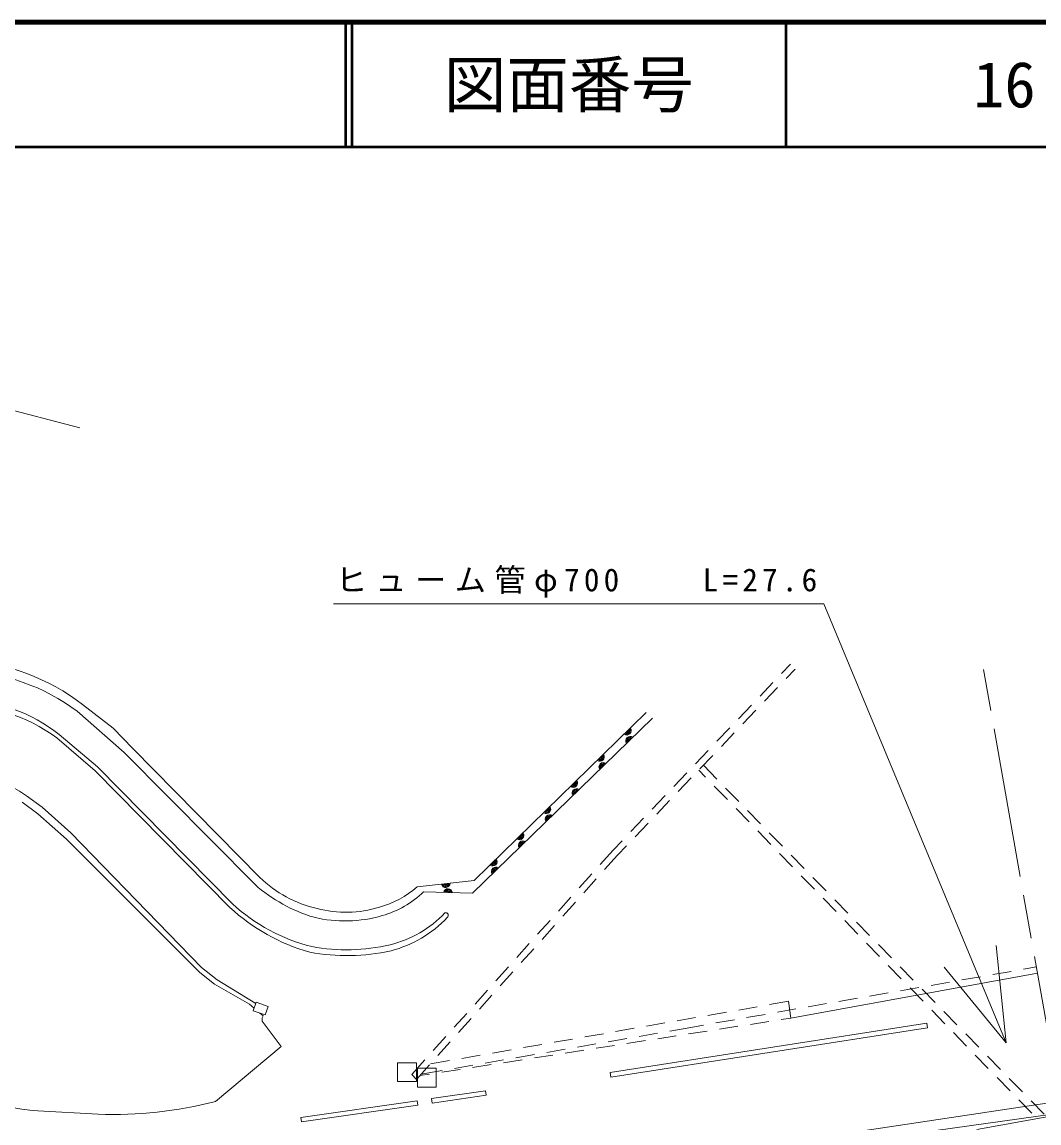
# Model space of a CAD drawing. Units: millimetres, scale not verified. Extents: x 40000 to 680000, y 20000 to 380000.
# Drawn here: x 482838 to 564263, y 291874 to 380000 of the extents above; entities that cross this region are included whole.
import ezdxf
from ezdxf.enums import TextEntityAlignment as Align

# ---------------------------------------------------------------- set-up
doc = ezdxf.new("R2010")
doc.units = ezdxf.units.MM
doc.header["$LTSCALE"] = 1000
doc.linetypes.add('CHAIN', pattern=[18.5, 12, -1.5, 3.5, -1.5])
for name, color, linetype, lineweight in [('M-BGD', 7, 'Continuous', 13), ('M-BMK', 2, 'CHAIN', 13), ('M-BMK-ROW', 30, 'Continuous', 13), ('M-BMK-SRVR', 3, 'Continuous', 13), ('M-STR-HTXT', 7, 'Continuous', 13), ('M-STR-STRD', 7, 'Continuous', 13), ('M-TTL', 2, 'Continuous', 140), ('M-TTL-LINE', 7, 'Continuous', 50)]:
    doc.layers.add(name, color=color, linetype=linetype, lineweight=lineweight)
doc.layers.add('M-TTL-TXT', color=7, linetype='Continuous')
doc.styles.add('ＭＳ ゴシック', font='')
doc.styles.get('ＭＳ ゴシック').set_extended_font_data('MS Gothic')

msp = doc.modelspace()

# ---------------------------------------------------------------- linework, layer by layer
at = {"layer": 'M-BGD'}
for p, q in [((544370, 328597), (543656, 327850)), ((544739, 328199), (544016, 327442)), ((542966, 327127), (541930, 326042)), ((543325, 326719), (542288, 325634)), ((487686, 325375), (490124, 323465)), ((541239, 325319), (540203, 324234)), ((487264, 324837), (491004, 321536)), ((519052, 311287), (532803, 324718)), ((541598, 324911), (540561, 323827)), ((490124, 323465), (491715, 321856)), ((533327, 324282), (518912, 310263)), ((539513, 323510), (538477, 322426)), ((539870, 323104), (538834, 322019)), ((491715, 321856), (501869, 311533)), ((537786, 321702), (536751, 320617)), ((491004, 321536), (501493, 310951)), ((538143, 321296), (537107, 320212)), ((537020, 320120), (537569, 319554)), ((537389, 320507), (538476, 319395)), ((536060, 319894), (535024, 318809)), ((536416, 319489), (535380, 318404)), ((538266, 318837), (539311, 317761)), ((539175, 318679), (540223, 317606)), ((482838, 317557), (484108, 316625)), ((483185, 318073), (484455, 317141)), ((534334, 318086), (533298, 317001)), ((534689, 317681), (533653, 316597)), ((484108, 316625), (486394, 314593)), ((484455, 317141), (486741, 315109)), ((540007, 317043), (541052, 315967)), ((540922, 316891), (541970, 315818)), ((532607, 316278), (531571, 315193)), ((532962, 315874), (531926, 314789)), ((486741, 315109), (497207, 304313)), ((541749, 315249), (542793, 314173)), ((542669, 315103), (543717, 314030)), ((486394, 314593), (497062, 303925)), ((530881, 314470), (530167, 313723)), ((531235, 314066), (530512, 313309)), ((530167, 313723), (529124, 312560)), ((530512, 313309), (529478, 312156)), ((543490, 313455), (544535, 312379)), ((544416, 313315), (545465, 312242)), ((514476, 310765), (519052, 311287)), ((528456, 311815), (527455, 310699)), ((528811, 311412), (527809, 310295)), ((545231, 311662), (546276, 310585)), ((546163, 311527), (547212, 310454)), ((518912, 310263), (514990, 310388)), ((526787, 309954), (525786, 308838)), ((527142, 309550), (526141, 308433)), ((546973, 309868), (548017, 308791)), ((547911, 309738), (548959, 308665)), ((525118, 308093), (524116, 306977)), ((525473, 307688), (524472, 306571)), ((548714, 308074), (549759, 306998)), ((549658, 307950), (550706, 306877)), ((523449, 306232), (522447, 305116)), ((523805, 305827), (522804, 304710)), ((550455, 306280), (551500, 305204)), ((551405, 306162), (552453, 305089)), ((497207, 304313), (498466, 303344)), ((521779, 304371), (520778, 303255)), ((552197, 304486), (553241, 303410)), ((553152, 304374), (554200, 303301)), ((563020, 304184), (564051, 304364)), ((497062, 303925), (498247, 302994)), ((498466, 303344), (501557, 301435)), ((522136, 303965), (521135, 302848)), ((544386, 300268), (564140, 303866)), ((558094, 303322), (559572, 303581)), ((560557, 303753), (562035, 304011)), ((498247, 302994), (501041, 301385)), ((520110, 302510), (519108, 301394)), ((550706, 302031), (552184, 302289)), ((553169, 302461), (554647, 302720)), ((553938, 302693), (554983, 301616)), ((554899, 302586), (555947, 301513)), ((555632, 302892), (557109, 303150)), ((501354, 300862), (501594, 301540)), ((501594, 301540), (502553, 301201)), ((520467, 302104), (519466, 300987)), ((542682, 301347), (544215, 301615)), ((544215, 301615), (544386, 300268)), ((545781, 301170), (547259, 301428)), ((548244, 301600), (549721, 301859)), ((501041, 301385), (501424, 301061)), ((502313, 300522), (501354, 300862)), ((501881, 300675), (502142, 300454)), ((502553, 301201), (502313, 300522)), ((518441, 300649), (517439, 299533)), ((537757, 300486), (539235, 300744)), ((540220, 300916), (541697, 301175)), ((540856, 300309), (542333, 300567)), ((543318, 300739), (544796, 300998)), ((555679, 300899), (556724, 299822)), ((556646, 300797), (557694, 299724)), ((502142, 300454), (502057, 300285)), ((502057, 300285), (502057, 300031)), ((502057, 300031), (503581, 297999)), ((518799, 300242), (517798, 299125)), ((532832, 299625), (534309, 299884)), ((535294, 300056), (536772, 300314)), ((536376, 299526), (537408, 299706)), ((538393, 299878), (539871, 300137)), ((542634, 299996), (541152, 299766)), ((544386, 300268), (543623, 300149)), ((516771, 298788), (515770, 297672)), ((527906, 298765), (529384, 299023)), ((530369, 299195), (531846, 299453)), ((532238, 298807), (533716, 299064)), ((535223, 298847), (533741, 298617)), ((534701, 299235), (536376, 299526)), ((537693, 299230), (536211, 299000)), ((540164, 299613), (538682, 299383)), ((557421, 299105), (558465, 298029)), ((558393, 299009), (559441, 297936)), ((503581, 297999), (498332, 293596)), ((517130, 298380), (516129, 297263)), ((522981, 297904), (524458, 298162)), ((525443, 298334), (526921, 298593)), ((527312, 297952), (528790, 298208)), ((530282, 298081), (528800, 297851)), ((529775, 298380), (531253, 298636)), ((532753, 298464), (531270, 298234)), ((518055, 297043), (519533, 297302)), ((520518, 297474), (521996, 297732)), ((522385, 297097), (523863, 297353)), ((525341, 297315), (523859, 297085)), ((524849, 297524), (526326, 297781)), ((527812, 297698), (526329, 297468)), ((559162, 297311), (560207, 296235)), ((560140, 297221), (561188, 296148)), ((515102, 296927), (514059, 295764)), ((515461, 296519), (514428, 295366)), ((515537, 296603), (517070, 296871)), ((517930, 296166), (516447, 295936)), ((517459, 296241), (518937, 296498)), ((520400, 296549), (518918, 296319)), ((519922, 296669), (521400, 296926)), ((522871, 296932), (521388, 296702)), ((514059, 295764), (514428, 295366)), ((515459, 295783), (514696, 295665)), ((514799, 295779), (516474, 296070)), ((560903, 295517), (561948, 294441)), ((561887, 295433), (562936, 294360)), ((562645, 293723), (563689, 292647)), ((563634, 293645), (564683, 292572)), ((488934, 292580), (484108, 292834))]:
    msp.add_line(p, q, dxfattribs=at)
for centre, radius, start, end in [((477076, 311481), 17483, 52.6333, 86.19323), ((477433, 311586), 16500, 53.42937, 87.68131), ((531255, 323281), 354, 233.12203, 35.52721), ((531255, 323281), 283, 235.34607, 33.30317), ((531255, 323281), 212, 239.0924, 29.55685), ((531534, 322463), 354, 52.99935, 215.40453), ((531255, 323281), 142, 246.80413, 21.84512), ((531255, 323281), 100, 257.12179, 11.52745), ((531255, 323281), 100, 257.12179, 11.52745), ((531534, 322463), 283, 55.22339, 213.18049), ((531534, 322463), 212, 58.96971, 209.43416), ((531534, 322463), 142, 66.68144, 201.72243), ((531534, 322463), 100, 76.9991, 191.40477), ((531534, 322463), 100, 76.9991, 191.40477), ((529109, 321185), 354, 233.12203, 35.52721), ((529109, 321185), 283, 235.34607, 33.30317), ((529109, 321185), 212, 239.0924, 29.55685), ((529109, 321185), 142, 246.80413, 21.84512), ((529109, 321185), 100, 257.12179, 11.52745), ((529109, 321185), 100, 257.12179, 11.52745), ((476361, 308358), 11871, 54.91734, 105.17811), ((529383, 320371), 354, 52.99935, 215.40453), ((529383, 320371), 283, 55.22339, 213.18049), ((529383, 320371), 212, 58.96971, 209.43416), ((529383, 320371), 142, 66.68144, 201.72243), ((529383, 320371), 100, 76.9991, 191.40477), ((529383, 320371), 100, 76.9991, 191.40477), ((526963, 319089), 354, 233.12203, 35.52721), ((526963, 319089), 283, 235.34607, 33.30317), ((526963, 319089), 212, 239.0924, 29.55685), ((526963, 319089), 142, 246.80413, 21.84512), ((526963, 319089), 100, 257.12179, 11.52745), ((526963, 319089), 100, 257.12179, 11.52745), ((527233, 318280), 354, 52.99935, 215.40453), ((527233, 318280), 283, 55.22339, 213.18049), ((527233, 318280), 212, 58.96971, 209.43416), ((527233, 318280), 142, 66.68144, 201.72243), ((527233, 318280), 100, 76.9991, 191.40477), ((527233, 318280), 100, 76.9991, 191.40477), ((524817, 316993), 354, 233.12203, 35.52721), ((524817, 316993), 283, 235.34607, 33.30317), ((524817, 316993), 212, 239.0924, 29.55685), ((525082, 316188), 354, 52.99935, 215.40453), ((524817, 316993), 142, 246.80413, 21.84512), ((524817, 316993), 100, 257.12179, 11.52745), ((524817, 316993), 100, 257.12179, 11.52745), ((525082, 316188), 283, 55.22339, 213.18049), ((525082, 316188), 212, 58.96971, 209.43416), ((525082, 316188), 142, 66.68144, 201.72243), ((525082, 316188), 100, 76.9991, 191.40477), ((525082, 316188), 100, 76.9991, 191.40477), ((522670, 314897), 354, 233.12203, 35.52721), ((522670, 314897), 283, 235.34607, 33.30317), ((522670, 314897), 212, 239.0924, 29.55685), ((522670, 314897), 142, 246.80413, 21.84512), ((522670, 314897), 100, 257.12179, 11.52745), ((522670, 314897), 100, 257.12179, 11.52745), ((522931, 314097), 354, 52.99935, 215.40453), ((522931, 314097), 283, 55.22339, 213.18049), ((522931, 314097), 212, 58.96971, 209.43416), ((522931, 314097), 142, 66.68144, 201.72243), ((522931, 314097), 100, 76.9991, 191.40477), ((522931, 314097), 100, 76.9991, 191.40477), ((520524, 312800), 354, 233.12203, 35.52721), ((520524, 312800), 283, 235.34607, 33.30317), ((520524, 312800), 212, 239.0924, 29.55685), ((520524, 312800), 142, 246.80413, 21.84512), ((520781, 312005), 354, 52.99935, 215.40453), ((520781, 312005), 283, 55.22339, 213.18049), ((520524, 312800), 100, 257.12179, 11.52745), ((520524, 312800), 100, 257.12179, 11.52745), ((520781, 312005), 212, 58.96971, 209.43416), ((520781, 312005), 142, 66.68144, 201.72243), ((520781, 312005), 100, 76.9991, 191.40477), ((520781, 312005), 100, 76.9991, 191.40477), ((508668, 318573), 9786, 225.99752, 256.95448), ((509994, 320736), 12962, 229.01998, 253.06058), ((509592, 316320), 7397, 284.54804, 311.32079), ((509500, 316050), 7887, 286.02913, 314.11785), ((516758, 311080), 354, 195.29984, 357.70501), ((516758, 311080), 283, 197.52388, 355.48098), ((516758, 311080), 212, 201.2702, 351.73465), ((516949, 310271), 354, 6.97708, 169.38226), ((516758, 311080), 142, 208.98193, 344.02292), ((516949, 310271), 283, 9.20112, 167.15822), ((516758, 311080), 100, 219.29959, 333.70526), ((516758, 311080), 100, 219.29959, 333.70526), ((516949, 310271), 212, 12.94745, 163.41189), ((516949, 310271), 142, 20.65918, 155.70017), ((516949, 310271), 100, 30.97684, 145.3825), ((516949, 310271), 100, 30.97684, 145.3825), ((508697, 318698), 10654, 256.53965, 286.24399), ((508747, 317616), 8877, 255.06295, 287.7311), ((484918, 306389), 13579, 222.86244, 266.58212), ((490227, 324598), 32044, 267.68825, 284.6521)]:
    msp.add_arc(centre, radius, start, end, dxfattribs=at)
at = {"layer": 'M-BMK'}
for p, q in [((566000, 293382), (559827, 328168)), ((522885, 284791), (565353, 292452))]:
    msp.add_line(p, q, dxfattribs=at)
at = {"layer": 'M-BMK-ROW'}
for p, q in [((514410, 296693), (512910, 296693)), ((512910, 296693), (512910, 295193)), ((514410, 295193), (514410, 296693)), ((516004, 296251), (514504, 296251)), ((514504, 296251), (514504, 294751)), ((516004, 294751), (516004, 296251)), ((512910, 295193), (514410, 295193)), ((514504, 294751), (516004, 294751))]:
    msp.add_line(p, q, dxfattribs=at)
at = {"layer": 'M-BMK-SRVR'}
msp.add_line((487462, 347518), (463264, 353799), dxfattribs=at)
at = {"layer": 'M-STR-HTXT'}
for p, q in [((547025, 333431), (507775, 333431)), ((561633, 298285), (547025, 333431)), ((561633, 298285), (560832, 306074)), ((561633, 298285), (556677, 304347))]:
    msp.add_line(p, q, dxfattribs=at)
at = {"layer": 'M-STR-STRD'}
for p, q in [((485631, 322704), (488693, 320075)), ((488886, 320382), (485820, 322980)), ((488693, 320075), (499479, 309131)), ((499696, 309406), (488886, 320382)), ((529930, 295921), (555289, 299874)), ((555289, 299874), (555349, 299485)), ((555349, 299485), (529990, 295532)), ((529990, 295532), (529930, 295921)), ((515622, 293837), (519958, 294460)), ((519958, 294460), (520010, 294096)), ((505165, 292313), (514484, 293651)), ((514484, 293651), (514533, 293309)), ((515674, 293473), (515622, 293837)), ((520010, 294096), (515674, 293473)), ((565957, 293628), (545555, 290556)), ((514533, 293309), (505214, 291970)), ((505214, 291970), (505165, 292313)), ((545663, 289838), (565341, 292567))]:
    msp.add_line(p, q, dxfattribs=at)
for centre, radius, start, end in [((477459, 311507), 13862, 53.87585, 90.5819), ((477592, 312416), 13390, 52.08453, 88.14106), ((509502, 320045), 14468, 227.33267, 256.16317), ((510120, 320605), 15648, 227.1565, 254.2767), ((510202, 314821), 8930, 283.63355, 316.67554), ((516762, 308496), 207, 306.51398, 107.84824), ((510007, 314797), 9442, 284.59264, 316.76192), ((508828, 320939), 15200, 259.43663, 283.23246), ((508836, 321857), 16581, 259.72828, 282.36093)]:
    msp.add_arc(centre, radius, start, end, dxfattribs=at)
at = {"layer": 'M-TTL'}
msp.add_line((680000, 380000), (40000, 380000), dxfattribs=at)
at = {"layer": 'M-TTL-LINE'}
for p, q in [((508747, 380000), (508747, 370000)), ((509247, 380000), (509247, 370000)), ((543997, 380000), (543997, 370000)), ((40000, 370000), (680000, 370000))]:
    msp.add_line(p, q, dxfattribs=at)

# ---------------------------------------------------------------- texts
at = {"layer": 'M-STR-HTXT', "insert": (527400, 333931), "char_height": 1833, "attachment_point": 8, "style": 'ＭＳ ゴシック'}
msp.add_mtext('\\T1.27;ヒューム管φ700\u3000\u3000L=27.6', dxfattribs=at)
at = {"layer": 'M-TTL-TXT', "style": 'ＭＳ ゴシック'}
for s, p in [('図面番号', (526622, 375000)), ('16', (561497, 375000))]:
    msp.add_text(s, height=3666, dxfattribs=at).set_placement(p, align=Align.MIDDLE_CENTER)

doc.saveas('drawing.dxf')
